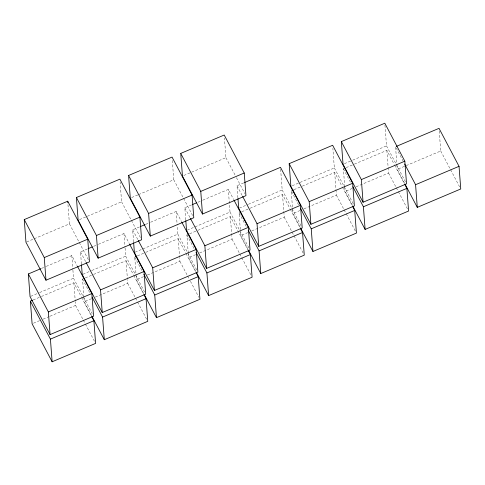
<?xml version="1.0" encoding="UTF-8"?>
<svg xmlns="http://www.w3.org/2000/svg" width="485" height="485" viewBox="0 0 485 485"><rect width="100%" height="100%" fill="white"/><g stroke="black" fill="none" stroke-linecap="round" stroke-linejoin="round"><path stroke-width="0.36" stroke-dasharray="2.42 1.82" d="M26.645 241.954L33.55 239.038M34.235 238.741L69.428 223.864L67.833 202.718M79.504 219.602L121.589 201.802L120.11 182.166M131.665 197.54L137.879 194.915M138.564 194.624L173.757 179.741L172.278 160.105M183.833 175.479L225.919 157.68L224.44 138.049M41.455 268.417L45.596 266.665M46.287 266.374L71.816 255.577L77.085 265.574M81.419 263.986L80.51 251.903L87.409 248.987M93.623 246.356L97.764 244.61M98.449 244.313L123.984 233.521L129.252 243.512M133.587 241.924L132.678 229.841L139.577 226.925M145.785 224.3L149.926 222.548M150.617 222.257L176.146 211.46L181.414 221.451M185.749 219.863L184.84 207.78L191.739 204.864M197.953 202.239L202.093 200.487M202.779 200.196L228.314 189.399L233.582 199.396M237.917 197.807L237.007 185.725L244.598 182.512M30.743 296.323L39.024 292.825M39.715 292.534L73.526 278.232L72.902 269.927M82.911 274.267L91.186 270.763M91.877 270.472L125.688 256.171L125.063 247.865M135.072 252.206L177.856 234.116L177.231 225.804M187.24 230.145L230.017 212.054L228.314 189.399M239.402 208.083L247.683 204.585M248.375 204.294L282.185 189.993L280.591 168.847M292.255 185.731L334.347 167.931L332.868 148.301M344.423 163.675L352.013 160.462M352.704 160.171L386.515 145.876L384.92 124.73M33.156 299.979L40.746 296.771M41.437 296.481L73.865 282.767L81.244 296.759M83.923 297.214L82.559 279.087L92.908 274.71M93.599 274.419L126.033 260.706L133.405 274.698M137.485 255.862L145.076 252.649M145.767 252.358L178.195 238.644L185.573 252.636M188.253 253.091L186.889 234.97L197.237 230.593M197.928 230.302L230.363 216.583L247.926 249.896M240.305 229.52L239.056 212.909L241.124 212.03M241.815 211.739L249.405 208.532M250.096 208.241L282.525 194.527L289.903 208.514M293.977 189.683L301.567 186.47M302.258 186.179L334.692 172.466L342.064 186.458M344.75 186.913L343.386 168.786L345.453 167.913M346.144 167.622L353.735 164.409M354.426 164.118L386.854 150.405L394.232 164.397M33.483 323.222L39.691 320.591M43.141 319.136L49.355 316.511M50.04 316.214L75.575 305.423L75.29 301.646M91.647 315.735L84.269 301.743L91.859 298.536M95.309 297.075L127.737 283.361L127.452 279.584M143.809 293.674L136.43 279.681L144.021 276.474M147.47 275.013L179.905 261.3L179.62 257.523M195.976 271.612L188.598 257.626L195.497 254.704M199.638 252.952L232.066 239.238L231.781 235.461M248.138 249.557L240.76 235.564L247.659 232.642M251.8 230.896L284.234 217.177L283.949 213.406M300.306 227.495L292.928 213.503L299.827 210.587M303.968 208.835L336.396 195.122L336.111 191.345M352.468 205.434L345.09 191.442L351.989 188.526M356.129 186.773L388.564 173.06L388.279 169.283M404.635 183.372L397.257 169.38L405.533 165.882M406.224 165.591L440.726 150.999L439.192 130.611M440.726 150.999L459.695 186.98M403.277 161.384L395.548 146.725L396.912 164.851M386.515 145.876L405.484 181.851M394.584 165.064L404.417 183.718M388.564 173.06L395.936 187.052M396.287 187.719L398.046 191.048M398.397 191.714L407.533 209.041M343.386 168.786L350.758 182.778M334.347 167.931L343.835 185.925M344.186 186.592L353.316 203.912M342.416 187.125L352.255 205.779M336.396 195.122L343.774 209.114M344.126 209.775L345.884 213.109M346.235 213.776L355.366 231.096M298.596 204.84L291.218 190.847L292.582 208.974M282.185 189.993L291.667 207.986M292.018 208.647L301.155 225.974M290.254 209.18L300.088 227.841M284.234 217.177L293.716 235.17M294.068 235.837L303.204 253.158M225.919 157.68L235.055 175.006M236.462 177.668L244.895 193.66M237.007 185.725L242.276 195.716M239.056 212.909L246.428 226.901M230.017 212.054L239.505 230.042M239.857 230.708L249.338 248.702M232.066 239.238L239.444 253.231M239.796 253.897L251.036 275.219M173.757 179.741L183.239 197.728M183.591 198.395L192.727 215.722M184.84 207.78L190.108 217.777M186.889 234.97L194.267 248.963M177.856 234.116L187.337 252.103M187.689 252.77L197.177 270.757M185.925 253.303L195.758 271.958M179.905 261.3L187.277 275.292M187.628 275.959L189.035 278.62M190.441 281.288L198.874 297.281M121.589 201.802L131.077 219.79M131.429 220.457L140.565 237.783M132.678 229.841L137.946 239.839M134.727 257.026L142.105 271.018M125.688 256.171L135.176 274.164M135.527 274.831L145.009 292.819M133.757 275.365L143.596 294.019M127.737 283.361L135.115 297.353M135.467 298.02L137.225 301.349M137.576 302.016L146.706 319.342M69.428 223.864L78.916 241.851M79.261 242.518L88.397 259.839M80.51 251.903L85.778 261.894M82.559 279.087L89.937 293.079M73.526 278.232L83.008 296.226M83.359 296.893L92.144 313.546M81.595 297.426L91.429 316.081M75.575 305.423L82.953 319.415M83.299 320.076L85.057 323.41M85.408 324.077L94.545 341.398M396.972 165.609L397.257 169.38M386.854 150.405L388.218 168.525M344.805 187.665L345.09 191.442M334.692 172.466L336.057 190.587M292.643 209.726L292.928 213.503M282.525 194.527L283.889 212.648M240.536 232.539L240.76 235.564M230.363 216.583L231.727 234.71M188.313 253.849L188.598 257.626M176.146 211.46L177.171 225.052M178.195 238.644L179.559 256.771M134.781 257.784L136.091 275.153M136.146 275.91L136.43 279.681M123.984 233.521L125.009 247.114M126.033 260.706L127.397 278.827M83.984 297.966L84.269 301.743M71.816 255.577L72.841 269.175M73.865 282.767L75.23 300.888"/><path stroke-width="0.73" d="M24.25 219.59L67.718 201.208L87.743 239.184L89.452 261.839L45.978 280.221L25.96 242.245L24.25 219.59L44.274 257.571L45.978 280.221M76.412 197.528L119.886 179.147L139.91 217.122L141.614 239.778L98.146 258.165L78.121 220.184L76.412 197.528L96.436 235.51L98.146 258.165M128.58 175.473L172.048 157.085L192.072 195.067L193.782 217.723L150.308 236.104L130.289 198.123L128.58 175.473L148.604 213.448L150.308 236.104M180.741 153.412L224.215 135.024L244.24 173.006L245.944 195.661L202.475 214.043L182.451 176.067L180.741 153.412L200.766 191.387L202.475 214.043M44.274 257.571L87.743 239.184M96.436 235.51L139.91 217.122M148.604 213.448L192.072 195.067M200.766 191.387L244.24 173.006M77.436 266.241L91.841 293.558L93.55 316.214L50.076 334.595L30.052 296.62L28.348 273.964L40.764 268.708M88.1 248.69L92.241 246.944M140.268 226.634L145.094 224.591M192.43 204.573L196.57 202.821M244.598 182.512L280.475 167.337L300.5 205.319L302.21 227.974L258.735 246.356L238.711 208.374L237.971 198.559M289.169 163.663L332.643 145.276L352.668 183.257L354.371 205.913L310.903 224.294L290.879 186.319L289.169 163.663L309.194 201.639L310.903 224.294M341.337 141.602L384.805 123.22L404.829 161.196L406.539 183.851L363.065 202.233L343.041 164.257L341.337 141.602L361.361 179.577L363.065 202.233M91.78 316.747L93.89 320.743L95.6 343.398L52.125 361.78L32.101 323.804L30.397 301.149L32.465 300.276M135.412 256.735L136.794 256.153M291.909 190.556L293.292 189.975M396.239 146.434L439.022 128.343L459.04 166.325L460.75 188.98L417.282 207.362L404.987 184.039M50.076 334.595L48.373 311.94L91.841 293.558M144.009 271.497L145.712 294.152L102.244 312.534L100.534 289.878L144.009 271.497L129.604 244.179M196.17 249.435L197.88 272.091L154.406 290.473L152.702 267.823L196.17 249.435L181.766 222.118M248.338 227.374L250.042 250.03L206.574 268.417L204.864 245.762L248.338 227.374L233.934 200.056M258.735 246.356L257.032 223.7L300.5 205.319M309.194 201.639L352.668 183.257M361.361 179.577L404.829 161.196M52.125 361.78L50.422 339.124L93.89 320.743M146.052 298.681L147.761 321.337L104.293 339.724L102.584 317.069L146.052 298.681L143.948 294.686M198.219 276.626L199.929 299.275L156.455 317.663L154.751 295.007L198.219 276.626L196.11 272.625M250.381 254.564L252.091 277.22L208.623 295.601L206.913 272.946L250.381 254.564L248.278 250.563M302.549 232.503L304.259 255.158L260.784 273.54L259.081 250.884L302.549 232.503L300.439 228.508M354.711 210.441L356.42 233.097L312.952 251.479L311.243 228.829L354.711 210.441L352.607 206.446M406.879 188.38L408.588 211.036L365.114 229.423L363.411 206.768L406.879 188.38L404.769 184.385M417.282 207.362L415.572 184.706L459.04 166.325M404.684 164.051L415.572 184.706M352.868 186.78L363.411 206.768M352.819 206.101L365.114 229.423M300.354 208.174L311.243 228.829M300.658 228.162L312.952 251.479M242.627 196.383L257.032 223.7M248.187 230.229L259.081 250.884M248.49 250.224L260.784 273.54M190.459 218.444L204.864 245.762M206.574 268.417L186.549 230.436L185.81 220.62M196.025 252.291L206.913 272.946M196.328 272.279L208.623 295.601M138.298 240.505L152.702 267.823M154.406 290.473L134.381 252.497L133.642 242.682M143.857 274.352L154.751 295.007M144.16 294.34L156.455 317.663M86.13 262.561L100.534 289.878M102.244 312.534L82.22 274.558L81.48 264.737M92.047 297.081L102.584 317.069M91.998 316.402L104.293 339.724M28.348 273.964L48.373 311.94M30.397 301.149L50.422 339.124M67.718 201.208L67.833 202.718"/></g></svg>
